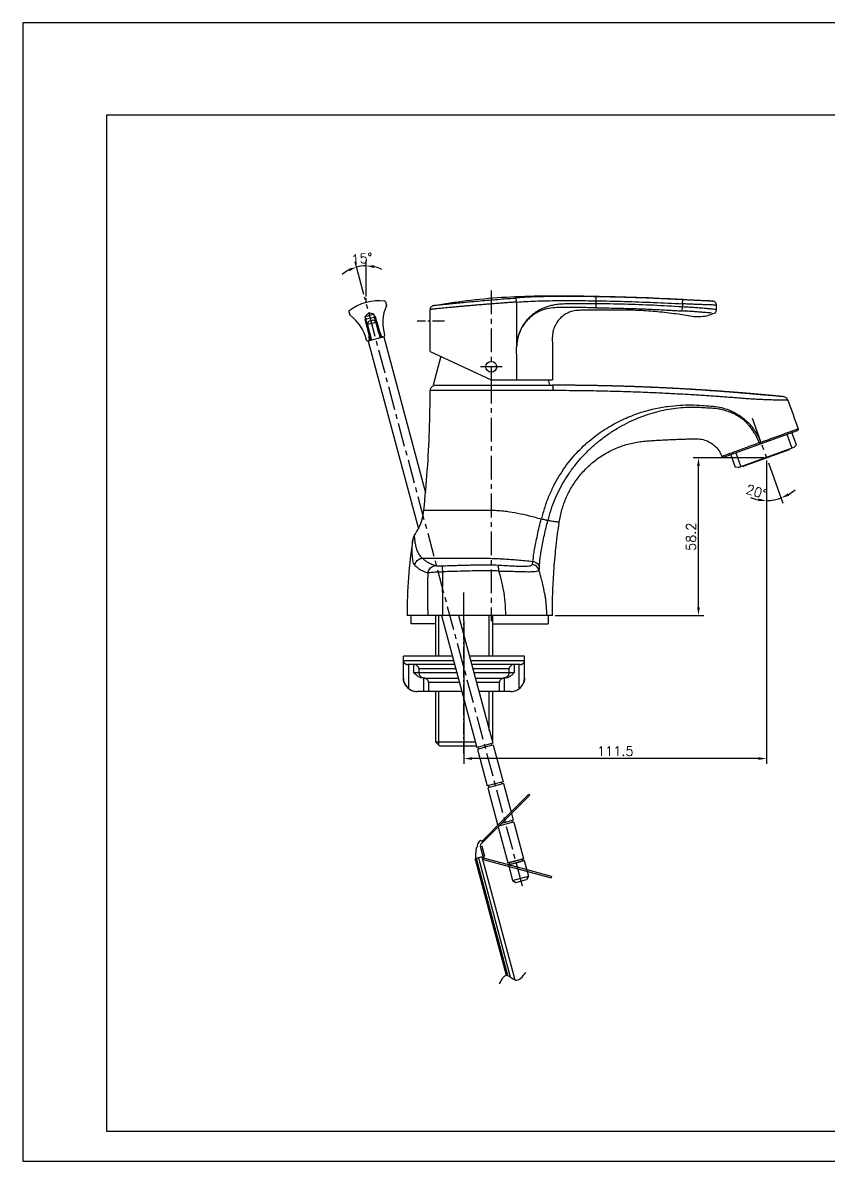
# Model space of a CAD drawing. Extents: x 4153 to 4747, y -405 to 15.
# Drawn here: x 4153 to 4450, y -405 to 15 of the extents above; entities that cross this region are included whole.
import ezdxf

# ---------------------------------------------------------------- set-up
doc = ezdxf.new("R2010")
doc.units = 0
doc.header["$LTSCALE"] = 7
doc.header["$MEASUREMENT"] = 0
doc.linetypes.add('CENTER', pattern=[2, 1.25, -0.25, 0.25, -0.25])
doc.layers.get('0').update_dxf_attribs({"color": 2, "linetype": 'CONTINUOUS'})
for name, color, linetype in [('CL', 1, 'CENTER'), ('D', 2, 'CONTINUOUS'), ('DIM', 2, 'CONTINUOUS'), ('DWG', 7, 'CONTINUOUS')]:
    doc.layers.add(name, color=color, linetype=linetype)
doc.styles.add('GHS', font='ROMANS', dxfattribs={"bigfont": 'GHS'})

# ---------------------------------------------------------------- blocks, each defined once
blk = doc.blocks.new('BORDER')
for p, q in [((1.00000000000004, 1.00000000000004), (0, 1.00000000000004)), ((0, 1.00000000000004), (0, 0)), ((0, 0), (1.00000000000004, 0))]:
    blk.add_line(p, q)
blk = doc.blocks.new('양식')
at = {"color": 4}
for p, q in [((1219.000000906221, 385.9999992715987), (1768.000000906221, 385.9999992715987)), ((1219.000000906221, 10.99999927159866), (1219.000000906221, 385.9999992715987)), ((1768.000000906221, 10.99999927159865), (1219.000000906221, 10.99999927159865))]:
    blk.add_line(p, q, dxfattribs=at)
at = {"xscale": 594, "yscale": 420, "zscale": 594}
blk.add_blockref('BORDER', (1188.000000906221, -7.28401346350438e-07), dxfattribs=at)
blk = doc.blocks.new('A$C59530DED')
at = {"color": 7, "linetype": 'Continuous'}
for p, q in [((36.71228589243492, 14.81557845488265), (36.71228589243492, 30.67016185608242)), ((65.90686785503476, 31.1499169794825), (65.90693114073383, 30.04993913828235)), ((97.85302800643422, 30.02686434318235), (97.85302861533364, 28.85849473108243)), ((97.77466081193506, 27.40562967908278), (97.8530264595347, 28.85849469698275)), ((36.68034629733393, 11.61492967018245), (36.67722891163521, 2.000001423382457))]:
    blk.add_line(p, q, dxfattribs=at)
for points in [[(36.71228589243492, 30.67016185608242), (35.04480447203332, 30.55332506388237), (33.32818699623476, 30.43042596988249), (31.57394128703436, 30.30181372908243), (29.79229083563496, 30.16801632688254), (27.99453376933434, 30.02973679048279), (26.19226902623359, 29.88783299138237), (24.39668068653464, 29.74326026198247), (22.61929619743478, 29.59708676618271), (20.87220728763441, 29.45044225618273), (19.16777683133569, 29.30452469098242), (17.51651199233402, 29.16050082138241), (15.92950286603536, 29.01946572918274), (14.41715642603322, 28.88288441388255), (12.98739442453461, 28.75149533548262), (11.65056369613467, 28.62682622718245), (10.41399593433471, 28.50987540808234), (9.285128208933202, 28.40177171778265), (8.272064351433983, 28.30367187798271), (7.381235913134333, 28.21654379478247), (6.618003269034489, 28.14127867138274), (5.987148403834908, 28.07862731808251), (5.492929917833862, 28.02926911008268), (5.138140450334504, 27.99367676568278), (4.924404943333684, 27.97219868298276), (4.853028006434215, 27.9650015474827)], [(6.100370534034482, 29.44356939258256), (6.348559578133973, 29.47024433258235), (7.082231467134079, 29.54888381338247), (8.281644909734496, 29.67630491718234), (9.922341536935164, 29.84801790678245), (11.96960846373349, 30.05793676708259), (14.39418571603437, 30.30021103348241), (17.1281058392351, 30.56537295718277), (20.09947788513546, 30.84386263368248), (23.24602686103481, 31.1278475775826), (26.49404900743411, 31.40940332358247), (29.74928295363407, 31.6797293700825), (32.94293227303478, 31.93297028348258), (36.01584156983427, 32.16601749898251)], [(65.85741246143425, 32.64875587248258), (57.85629757833431, 32.72978064138266), (50.20134075263468, 32.70169796918259), (42.92251683083396, 32.54821493278274), (36.01584171563536, 32.16601761578255)], [(36.71226408863458, 30.67034227608252), (36.65530536813549, 31.12240752158237), (36.54941826573395, 31.52074109958272), (36.3993221284336, 31.85057435438245), (36.21569886903399, 32.07613381068273), (36.01584828523391, 32.16600019368258)], [(36.71228589243492, 30.67016185608242), (40.1235100596341, 30.8960561755826), (43.56856997903469, 31.05450010258261), (47.13062006483324, 31.15002465628237), (50.80595218993494, 31.20536545628244), (54.53311769763332, 31.23183058588262), (58.29805749723437, 31.22988351358259), (62.09319580933425, 31.20195726228263), (65.90686785503476, 31.1499169794825)], [(65.90693114073383, 30.04993913828235), (62.64181192063461, 30.06483544628242), (59.75310800473471, 30.05181304118247), (57.1953513648341, 30.0218883842827), (54.91811579683508, 29.97998812578277), (52.88501094253388, 29.87830043468244), (51.07742824743491, 29.68235633848241), (49.45500924133466, 29.37341942768268), (47.96220931883454, 28.95178339398268), (46.55935780283562, 28.42829232728269), (45.23400003213555, 27.80869099618263), (43.9871289050343, 27.09232901518277), (42.83469425623571, 26.28824080318242), (41.78285650773341, 25.41021147768248), (40.82201432973397, 24.46027459408248), (39.94853786283511, 23.43781893638248), (39.17331613903389, 22.35568217008273), (38.5054210182343, 21.23099040558242), (37.94637813693498, 20.07928121818264), (37.49267183073334, 18.91523589258264), (37.14137410313469, 17.74888934438246), (36.89590400523321, 16.58715530888236), (36.75242655573402, 15.43903491698262)], [(65.9069282596347, 30.04993916468271), (65.90037560773362, 29.64270938268243), (65.88888599993425, 29.27502729908252), (65.8728629430343, 28.9575915580827), (65.85323642083404, 28.71708195478237), (65.83144805293432, 28.57796020648271)], [(65.85740967063339, 32.64876021998276), (65.87893424523372, 32.56293052018242), (65.89549577933485, 32.35420943468267), (65.90652681193478, 32.03213628158261), (65.91059706113538, 31.61816020848261), (65.90679420943434, 31.15011999748236)], [(97.93382489683518, 31.5238932764824), (87.24572466433438, 32.03366759788247), (76.55197814023359, 32.40835634678257), (65.85741246143425, 32.64875587248258)], [(65.90686785503476, 31.1499169794825), (76.48045254443514, 30.91221012038255), (87.13080476833511, 30.53877866658246), (97.85302800643422, 30.02686434318235)], [(97.85302861533364, 28.85849473108243), (87.09441393513498, 29.47187047878248), (76.43963157423514, 29.86195946898266), (65.90686785503476, 30.04993899078278)], [(97.8530279456345, 30.02686434608273), (97.8774368595341, 30.47911974058258), (97.89894050663406, 30.87754561838261), (97.91675276683327, 31.20757651688251), (97.92894557523414, 31.43348867838273), (97.9338248366339, 31.52389339398275)], [(110.3530280064342, 29.54424725428277), (110.1713283698346, 29.54965064698268), (109.6270382997345, 29.56620052188242), (108.7346511218357, 29.59425328808271), (107.480404109735, 29.6355187908826), (105.9304491626344, 29.68970673788277), (104.1658907811334, 29.75584759078271), (102.1518123709347, 29.83654988488257), (100.0136704249353, 29.92794039218239), (97.85302800643422, 30.02686434318235)], [(108.9523583918353, 31.04095479908261), (108.773719814134, 31.04694610958273), (108.260988717534, 31.06460366438256), (107.4482482527355, 31.09367158708261), (106.331861953734, 31.13557139818255), (104.9684634375344, 31.18978414598274), (103.3967567883346, 31.2564737348826), (101.700320263034, 31.3335790574825), (99.8691268717348, 31.42283305648249), (97.93382489683518, 31.5238932764824)], [(57.04152860233535, 28.64584045088264), (53.91463402203317, 28.66584651948239), (50.75320421703418, 28.60292102908267), (47.8440417259344, 28.19428798708265), (45.23202763063546, 27.31809450928273), (43.0110417469341, 26.08146316838253), (41.13380835803491, 24.54998644968242), (39.53653669933465, 22.72665295078247), (38.22169124103402, 20.57620237108273), (37.26226399303505, 18.14386272808275), (36.75497431993517, 15.43879235978244)], [(65.83144805293432, 28.57796020648271), (62.9298810667342, 28.60654461398241), (60.00190038133496, 28.62877238888274), (57.04152860233535, 28.64584045088264)], [(65.83145428543412, 28.57796204388256), (70.69099542213462, 28.50449027158271), (75.09786393683407, 28.41188827738239), (79.0549795915349, 28.30365055798262), (82.58771112073464, 28.18084134338238), (85.7637591812354, 28.04971160658266), (88.64516765873395, 27.91485321208262), (91.2633200965347, 27.77989792138266), (93.64828014893374, 27.64839730218279), (95.81300478553476, 27.51844543898238), (97.77466106763404, 27.40563000428261)], [(108.5278175524336, 26.61265936688238), (107.6957878713338, 26.68463749158269), (106.4824577424342, 26.7861583532827), (104.9878823626341, 26.90657286648235), (103.2832187154354, 27.04314888748246), (101.5302740477355, 27.17002512068262), (99.64561249293456, 27.29384520618265), (97.77466081193506, 27.40562967908278)], [(110.3530280020341, 27.85969764918269), (110.1785561825354, 27.90805939598255), (109.6349939284346, 27.98428853438242), (108.7153798904337, 28.07921050198235), (107.4447724316351, 28.19324664238235), (105.8621225128345, 28.32627239688242), (104.0287733010346, 28.47535831048259), (102.0322250385334, 28.61698131938243), (99.95225835863403, 28.74350127428266), (97.85302766413497, 28.85849466328278)], [(36.68034629733393, 11.61492967018245), (36.67580804823319, 12.42763406318278), (36.67580804823319, 13.22855388188242), (36.67580804823319, 14.01854611288269)], [(36.71228589243492, 14.81557841978253), (36.69799124033398, 14.54677257948248), (36.68529502673391, 14.28126982128248), (36.67580804823319, 14.01854611288269)], [(36.75456856043547, 15.43885533998269), (36.7310477074343, 15.12764674378246), (36.71261016543485, 14.81556197038259)]]:
    blk.add_spline(points, degree=3, dxfattribs=at)
at = {"layer": 'CL'}
blk.add_line((27.35302657673401, 34.94980421555016), (27.35302657673401, 2.090062650950131e-06), dxfattribs=at)
at = {"layer": 'CL', "ltscale": 0.5}
blk.add_line((10.03320258294571, 23.59783904695911), (1.282754055864643e-06, 23.59783904695911), dxfattribs=at)
at = {"layer": 'CL', "color": 3}
blk.add_line((31.36601850111674, 6.800002087337873), (23.3660185019171, 6.800002087336964), dxfattribs=at)
at = {"layer": 'D', "color": 3}
blk.add_circle((27.35302657672855, 6.800002087338328), 2, dxfattribs=at)
at = {"layer": 'DWG'}
for p, q in [((110.353026576734, 27.85969833486212), (110.353026576734, 29.54424792096239)), ((4.85302657673401, 12.4919237318623), (4.85302657673401, 27.96500221416233)), ((4.85302657673401, 12.4919237318623), (27.3530251470338, 2.000002090062651)), ((27.35302514703562, 2.000002090062651), (49.85286778143472, 2.000002090062537))]:
    blk.add_line(p, q, dxfattribs=at)
for points in [[(4.85303661733542, 27.96500221416233), (4.911050661935406, 28.37813364966229), (5.075354493234954, 28.75083328156239), (5.340064384535253, 29.07129791826225), (5.690434498234936, 29.31072207746234), (6.100369104334277, 29.44357005926219)], [(6.100369223434427, 29.44356936236233), (18.19200793053551, 31.20502707856218), (31.16173108433486, 32.42689266826216), (44.85860557943397, 32.97230712886227), (59.40110938673479, 32.95044858116222), (74.93233188743488, 32.64694611656211), (91.4676250360344, 32.02922116106225), (97.94393662213497, 31.70306466166227)], [(97.94393662213497, 31.70306466166227), (108.9523569567345, 31.04095538476219)], [(110.353010109834, 29.54424792096239), (110.2860580853348, 29.98738879696208), (110.0985535840346, 30.38008417266207), (109.7986828094354, 30.70859508706241), (109.405304422834, 30.93887054436215), (108.952356908535, 31.04095465956203)], [(109.4843089327342, 26.49900627836183), (107.3029190901352, 25.69413272676235), (104.7620960347349, 25.2264269672624), (102.0727424776351, 25.23188179516234), (99.24559865323408, 25.68405469686155), (96.24425618553414, 26.16186728066219), (92.9752233082354, 26.6098930353624), (89.52725394263598, 26.99766600586241), (86.10847099443436, 27.29845082286198), (82.82381266153516, 27.50915423466228), (79.71745769413519, 27.63786603096156), (76.79976301093393, 27.69710041206241), (74.02423316943441, 27.72038205566201), (71.39924079873435, 27.72843139936236), (68.8891583085342, 27.72353676626204), (66.49449863753489, 27.70743943386202), (64.19015172163472, 27.68195934026159), (61.98095919153548, 27.65497435166213), (59.87131403583317, 27.62324611966193), (57.88508469283533, 27.43450734166169), (56.08491447563483, 26.88997815146155), (54.4609883982348, 26.0475184005623), (53.01775817373436, 24.92735587106205), (51.7636832532362, 23.5040728580621), (50.7439074748354, 21.75576818346241), (50.07951719393441, 19.72915882166222), (49.84187526933511, 17.50594842466222), (49.85722109683502, 15.17978558146211), (49.85195348513389, 12.75909867746174), (49.85347728783472, 10.23644737126239), (49.8530688015353, 7.584156876762393), (49.85315558083403, 4.783319599262597), (49.85314840003502, 2.000002089962038)], [(109.4843292567339, 26.49901579896238), (109.837742703935, 26.7281798060622), (110.1125780245338, 27.04512471176218), (110.2910496974355, 27.43297881486211), (110.353026591235, 27.85969836216196)]]:
    blk.add_spline(points, degree=3, dxfattribs=at)

msp = doc.modelspace()

# ---------------------------------------------------------------- linework, layer by layer
at = {"color": 7, "linetype": 'Continuous'}
for p, q in [((4305.270008161579, -118.7134672076224), (4348.274342506878, -118.7134672076224)), ((4411.439313383278, -145.3093573050226), (4438.671765530078, -135.397555317523)), ((4348.274380789479, -203.712843283123), (4294.690002214778, -203.712727873123)), ((4305.21251162442, -206.712784111907), (4296.190008311183, -206.712784111907)), ((4326.16751162442, -206.7127956706079), (4346.774380789479, -206.7128400525141))]:
    msp.add_line(p, q, dxfattribs=at)
for p, q in [((4427.236040325683, -146.5201211252001), (4427.236040325683, -258.4464801708518)), ((4315.690000279639, -205.6106987362583), (4315.690000279639, -258.4464801708518)), ((4424.236040325683, -256.4464801708518), (4318.690000279639, -256.4464801708518))]:
    msp.add_line(p, q)
at = {"color": 0}
msp.add_line((4333.630618129861, -301.4369328166947), (4339.426173087595, -299.8840185460801), dxfattribs=at)
at = {"color": 7, "linetype": 'Continuous'}
for centre, radius, start, end in [((4858.907666100178, 24.43803728837725), 449.1001726204, 199.3368598316885, 200.7604306887773), ((4482.029023286578, -203.7150514146222), 187.3390210801, 171.3640871665862, 179.9995151965891)]:
    msp.add_arc(centre, radius, start, end, dxfattribs=at)
for points in [[(4300.902760616878, -164.7968407435226), (4302.173517825979, -150.1307830832227), (4302.963116743978, -135.4241408269224), (4303.270028147878, -120.7045254422226)], [(4326.822652662178, -120.7051987106222), (4322.664674093278, -120.704531790723), (4318.716073977578, -120.7045273642223), (4315.041306540079, -120.7045220479229), (4311.698974588779, -120.7045246974228), (4308.787911963079, -120.7045265279228), (4306.420638450179, -120.7045260040229), (4304.682263435378, -120.7045252083224), (4303.625435346778, -120.7045251567222), (4303.270028147778, -120.7045254420225)], [(4303.270036080578, -120.7045846374228), (4303.370396839779, -120.0878100351226), (4303.655382691879, -119.533228840223), (4304.096914845879, -119.0936395068227), (4304.652763045578, -118.8110971547228), (4305.270008161579, -118.7134629391228)], [(4348.508329723279, -120.7061325828224), (4346.030973473078, -120.7091485476228), (4343.554655457178, -120.7113719944225), (4341.231799086178, -120.7120256778223), (4338.909964767178, -120.714864872223), (4336.741339279579, -120.711805674923), (4334.573782952079, -120.7127195520222), (4332.560862185079, -120.7117101572228), (4330.548875528679, -120.7085898717221), (4328.740085318778, -120.7085328207229), (4326.822652662178, -120.7051987106222)], [(4418.222515719479, -121.6270034922225), (4417.603913238879, -121.5756296716224), (4415.629759645279, -121.4150645507223), (4413.464343683178, -121.2442902750224), (4411.091967243779, -121.0636261579227), (4408.499222179478, -120.8738971596229), (4405.667143179378, -120.6758438092227), (4402.570980689178, -120.4702695247222), (4399.183358152579, -120.2584200105227), (4395.472663641179, -120.042023029823), (4391.402533359978, -119.823456334623), (4386.930999497078, -119.6059569769229), (4382.009058519478, -119.3938941002223), (4376.580032474579, -119.1931939906224), (4370.577484429878, -119.0118597607222), (4363.923875085979, -118.8607404977226), (4356.526029326978, -118.7545483467227), (4348.274342903778, -118.7134671949223)], [(4348.274342903778, -118.7134671949223), (4348.346259835478, -118.8102747324226), (4348.409322269378, -119.0797835135224), (4348.461134028378, -119.5089250753224), (4348.495836072879, -120.0686522785224), (4348.508328452678, -120.7063972748226)], [(4418.726056404179, -121.6029087167224), (4417.432219341778, -121.4975847194225), (4416.150750135878, -121.3952041814225), (4414.881266246878, -121.2956808904225), (4413.623384749679, -121.1989314560221), (4412.376722350578, -121.1048752574222), (4411.140895402778, -121.0134343909228), (4409.915519921378, -120.9245336203228), (4408.700211598779, -120.838100328823), (4407.494585817879, -120.754064472623), (4406.298257666279, -120.6723585361221), (4405.110841948978, -120.5929174889222), (4403.931953200778, -120.5156787447229), (4402.761205698678, -120.4405821219223), (4401.598213472878, -120.3675698058221), (4400.442590318578, -120.2965863125225), (4399.293949806379, -120.2275784553228), (4398.151905292479, -120.1604953113226), (4397.016069960879, -120.0952881934224), (4395.887247756878, -120.0319766295222), (4394.770586190579, -119.9708111664229), (4393.672223979279, -119.9120683096223), (4392.598301304579, -119.855994141423), (4391.554959640778, -119.8028058467223), (4390.548266550979, -119.7526899855227), (4389.580167424178, -119.7056107135229), (4388.646425079878, -119.6612380014228), (4387.742292903278, -119.619241422223), (4386.863514228879, -119.5793360274226), (4386.007451676578, -119.5413279525226), (4385.171800776779, -119.5050501308222), (4384.354256477379, -119.4703460447224), (4383.552513194279, -119.4370692086229), (4382.764264856779, -119.4050827129229), (4381.987204947579, -119.3742588309221), (4381.219083681978, -119.3444808769225), (4380.458720398478, -119.3156805787228), (4379.705883176279, -119.2878287706224), (4378.960372945178, -119.2608984807227), (4378.221990568879, -119.2348636237227), (4377.490536847879, -119.2096989829222), (4376.765812522679, -119.1853801949226), (4376.047618275978, -119.1618837331223), (4375.335754735678, -119.1391868924227), (4374.630022477379, -119.1172677742222), (4373.930222026279, -119.0961052718228), (4373.236153860278, -119.0756790568228), (4372.547618411779, -119.0559695648224), (4371.864416069679, -119.0369579828227), (4371.186347182079, -119.018626236623), (4370.513212057878, -119.0009569782221), (4369.844811003479, -118.9839335753229), (4369.180999597578, -118.9675414431229), (4368.521800925178, -118.9517704641228), (4367.867269654478, -118.9366112455225), (4367.217460437479, -118.9220543055224), (4366.572427909578, -118.9080900762226), (4365.932226690178, -118.8947089064229), (4365.296911381579, -118.8819010647228), (4364.666536569978, -118.8696567428221), (4364.041156824279, -118.8579660584226), (4363.420826696779, -118.8468190582223), (4362.805600722779, -118.8362057213224), (4362.195533421378, -118.8261159625224), (4361.590679295779, -118.8165396351221), (4360.991092834878, -118.8074665346228), (4360.396828516178, -118.7988864019223), (4359.807940809378, -118.7907889268224), (4359.224484182979, -118.7831637510224), (4358.646513114679, -118.7760004722229), (4358.074081885778, -118.7692886445227), (4357.507217008779, -118.7630174871226), (4356.945895885378, -118.7571757626226), (4356.390091259578, -118.7517523573222), (4355.839775553579, -118.7467363322228), (4355.294920855578, -118.7421169223223), (4354.755498816578, -118.7378835354227), (4354.221480495478, -118.7340257498224), (4353.692836270078, -118.7305333146221), (4353.169536098479, -118.7273961504222), (4352.651550846878, -118.7246043566226), (4352.138856505979, -118.722148224623), (4351.630707352879, -118.7200153852225), (4351.128894241378, -118.7182037262226), (4350.640344651879, -118.7167211877229), (4350.171879499779, -118.7155601925231), (4349.728875971979, -118.7146970045221), (4349.314573306679, -118.7140961982229), (4348.940934185878, -118.7137254921224), (4348.650216563778, -118.7135493257226), (4348.479169554278, -118.7134915888225), (4348.388942426079, -118.7134748367223), (4348.335899039179, -118.7134694066224), (4348.301107704679, -118.7134676220228), (4348.276335097378, -118.7134672098225)], [(4434.585199989278, -124.2655196532221), (4434.438734750279, -124.2647333280227), (4433.902035558179, -124.2599682555226), (4433.210924532278, -124.2500335091224), (4432.380068448779, -124.2350850386226), (4431.405483544379, -124.2157461471222), (4430.312350355878, -124.1877147003222), (4429.081518013379, -124.1551733173226), (4427.754039337178, -124.1071078318225), (4426.296668772178, -124.0563211611222), (4424.771864310678, -123.9847919602223), (4423.112842234179, -123.9047050228226), (4421.425363467679, -123.803350111323), (4419.559538218278, -123.677566643423), (4417.781898324079, -123.5399196491223), (4415.831140837478, -123.3803772598228), (4413.860898571978, -123.229360029123), (4411.732055309479, -123.0640877056228), (4409.604144340578, -122.9124977260224), (4407.282092534679, -122.7466339751224), (4404.959236142178, -122.5901484599224), (4402.426141691978, -122.4290537933227), (4399.893580242178, -122.2687595554223), (4397.125703697879, -122.1145463198225), (4394.358896470579, -121.9549458155223), (4391.338653213079, -121.8058523413226), (4388.319244189978, -121.6548516966229), (4385.024308436178, -121.5095885969229), (4381.729868275279, -121.3743677740229), (4378.129331109079, -121.2363217684222), (4374.529252475779, -121.1214671547229), (4370.584999633378, -121.0015002102225), (4366.641896918779, -120.9108452392227), (4362.318384715179, -120.8224720459227), (4357.997031696878, -120.763262350323), (4353.250976843678, -120.7203662058225), (4348.508329723279, -120.7061325828224)], [(4418.814930545578, -121.6766299381222), (4418.222515719479, -121.6270034922225)], [(4433.453015668078, -122.9404552946223), (4432.428505690478, -122.8391392437222), (4430.990048418878, -122.6989764126226), (4429.567759057079, -122.5627873759229), (4428.161259974879, -122.4304543805226), (4426.770172960179, -122.3018631253224), (4425.394119256578, -122.1769026914224), (4424.032719544379, -122.0554654699224), (4422.685593981579, -121.9374470961227), (4421.352362226778, -121.8227463842229), (4420.032643460278, -121.711265263523), (4418.726056404179, -121.6029087167224)], [(4433.453036079479, -122.9402463966223), (4433.384159478678, -122.9346616703231), (4433.175493115378, -122.9167198522225), (4432.828170530878, -122.8868648420228), (4432.344138850179, -122.8452889039224), (4431.724331536178, -122.7919079293222), (4430.962389945278, -122.726072645223), (4430.056277444579, -122.6475425680226), (4429.032947081379, -122.5586330243229), (4427.923012140279, -122.4620487689224), (4426.722156426378, -122.3574852013223), (4425.419710588579, -122.2441169794226), (4424.022797216278, -122.1227546589223), (4422.546853025879, -121.9950740522224), (4421.004453398278, -121.8625574789228), (4419.386570379578, -121.7248420414223), (4418.814930545578, -121.6766299381222)], [(4348.862965318179, -155.5799547144222), (4352.971130937279, -148.8896256513224), (4357.834212983678, -143.0520435858223), (4363.273559572878, -138.1355146069225), (4369.000594332178, -134.1786144480227), (4374.776741419579, -131.1370279235223), (4380.403392692278, -128.9303424053221), (4385.745833605079, -127.4401423807228), (4390.728848260878, -126.5312903262227), (4395.325197382878, -126.0807744511228), (4399.527226298378, -125.9864036560227), (4403.347593231779, -126.144380263823), (4406.818409893379, -126.4034836950229), (4409.966784701579, -126.8353629340224), (4412.740987019779, -127.6105157105228), (4415.181484365879, -128.6482568824229), (4417.219408994379, -129.8744433207228)], [(4434.938921095379, -123.8509552680223), (4434.879260566879, -123.7630758289222), (4434.488717350378, -123.3560950919225), (4434.001875015979, -123.0750399299229), (4433.453032746378, -122.9402461333227)], [(4434.827582204279, -124.2672212342229), (4434.585199989278, -124.2655196532221)], [(4435.142403329779, -124.2684561758222), (4435.062407760878, -124.268994050123), (4434.827582204279, -124.2672212342229)], [(4434.983421023378, -123.9237748680223), (4434.938921095379, -123.8509552680223)], [(4435.075086042979, -124.1008165287228), (4434.983421023378, -123.9237748680223)], [(4435.142879193879, -124.2692048877223), (4435.075086042979, -124.1008165287228)], [(4346.649472061778, -168.6943483111224), (4347.823004750178, -164.6554541992225), (4349.196988154578, -160.9218370472224), (4350.803923912778, -157.4215701177225), (4352.655722104379, -154.0601420016226), (4354.761128966178, -150.7866634328227), (4357.123530196778, -147.6479363714222), (4359.680584672778, -144.7053821972229), (4362.478645626078, -141.9217835739225), (4365.534144960078, -139.2762617581227), (4368.818049840978, -136.8217840149225), (4372.245052075578, -134.6142118652231), (4375.739624768979, -132.6921912411224), (4379.211018805078, -131.0833871264228), (4382.584236661778, -129.7727355359227), (4385.912196900878, -128.7306936792227), (4389.349657307179, -127.8920438993225), (4392.950076895178, -127.2687801976224), (4396.536311206379, -126.9105544284228), (4399.802350957879, -126.7973123277222), (4402.686515296979, -126.8486157136228), (4405.235446626979, -127.0014486418229), (4407.506653772079, -127.1447827910222), (4409.539909632978, -127.3744122013229), (4411.349547126879, -127.7522910397226), (4412.922661262978, -128.2450896958223), (4414.274617885379, -128.7880505790224), (4415.426671570079, -129.3234209104228), (4416.404894840079, -129.8721257567229), (4417.298076939778, -130.4387214968226), (4418.180735036778, -131.0276557586228), (4419.046680902778, -131.7308275213225), (4419.879680031178, -132.5992924435229), (4420.753402851878, -133.5846503362225), (4421.677729031679, -134.7062957216228)], [(4419.867470579478, -131.9411855073229), (4418.964320409878, -131.1706547135225), (4418.060809244179, -130.4930544533224), (4417.219409252179, -129.8744425549228)], [(4425.171275274079, -139.7449069744223), (4424.051531061278, -137.2400330683229), (4422.734181677679, -135.1129375227226), (4421.301316757478, -133.376015333323), (4419.867470579478, -131.9411855073229)], [(4350.821780934179, -169.2855222964224), (4351.234763296178, -166.9471336363229), (4351.808965497878, -164.6244867382227), (4352.534802909278, -162.3619102789223), (4353.417781418679, -160.1417437075222), (4353.538765940879, -159.8685420248228), (4354.448430635778, -157.9907326369228), (4355.620005128679, -155.9206715367225), (4356.931471756178, -153.9325220266226), (4358.379831164879, -152.0325619814228), (4359.948338699079, -150.2423269626222), (4361.640569583478, -148.557470734823), (4363.440332965679, -146.9946329143229), (4365.339520696679, -145.5598462715222), (4367.346608766478, -144.2485124113225), (4369.420191192879, -143.0872535236228), (4371.572050498979, -142.0675623579225), (4373.787739312978, -141.196737389623), (4376.061669383179, -140.4773842540224), (4378.389925019079, -139.9123654912225), (4380.729499403278, -139.5109381850223), (4383.102715008178, -139.2678746036224), (4385.485363382479, -139.1051806899229), (4387.864018967479, -138.9608689975228), (4390.245490760479, -138.8344879175227), (4392.623085450078, -138.7263587194227), (4395.018556843878, -138.6356329160224), (4397.392800988178, -138.563737841723), (4399.333288861579, -138.5214565607228)], [(4399.333288861579, -138.5214565607228), (4399.777871302878, -138.5095719783228), (4402.165404519578, -138.5109941492226), (4404.491030064079, -138.9647644583226), (4406.655635451579, -139.9597233132224), (4408.519057677078, -141.4340117149229), (4409.990317331379, -143.3199979281223), (4410.802569240578, -145.0221505205225)], [(4424.556535136779, -139.9682744480222), (4423.719815881079, -138.0157013970227), (4422.752891952478, -136.2575561128222), (4421.677729712578, -134.7062952492222)], [(4425.171388234879, -139.7452192178223), (4426.155875943979, -139.3884286054224), (4427.724758386578, -138.8208316294229), (4429.254401978378, -138.2673522364228), (4430.733202352078, -137.7321229147226), (4432.138815425578, -137.2234665616222), (4433.456757255479, -136.7466582609229), (4434.667129790579, -136.3088073884226), (4435.754663759679, -135.9152588398226), (4436.701195132178, -135.5724330440223), (4436.893342291079, -135.502796220823)], [(4436.893342291079, -135.502796220823), (4437.500484793379, -135.282705055323), (4438.135184809278, -135.0525491832229), (4438.143683374578, -135.0494656061226)], [(4438.143683374578, -135.0494656061226), (4438.596207990378, -134.8853775749228), (4438.663694176478, -134.8609578789226)], [(4438.663694176478, -134.8609578789226), (4438.876596866678, -134.7837111372226), (4438.967587861978, -134.7504247089225)], [(4438.671503314278, -135.3976506821225), (4438.865753130978, -135.2810304815227), (4438.986115206279, -135.0877082593222), (4438.998892137679, -134.8634275408228), (4438.967883020679, -134.7503431088223)], [(4424.556535127678, -139.9682744438221), (4421.448630284579, -141.0978705455225), (4418.523008281479, -142.1672974087221), (4415.927765993679, -143.1213925503223), (4413.764928528679, -143.9205156546229), (4413.487472259279, -144.0233242725224)], [(4424.556590698478, -139.9684217212223), (4424.659745919878, -139.9305997117224), (4424.762965422879, -139.8930348349229), (4424.866283446078, -139.8556205241227)], [(4424.866283446078, -139.8556205241227), (4424.967761393878, -139.8179422217224), (4425.069893557078, -139.7809112093225), (4425.171275274079, -139.7449069744223)], [(4411.346046283478, -144.8191402045229), (4411.141080926479, -144.8956195908229), (4410.802569240578, -145.0221505205225)], [(4411.439313383278, -145.3093573050226), (4411.183013139778, -145.3427964557229), (4410.946785730379, -145.2365948955228), (4410.802569240578, -145.0221505205225)], [(4413.397835742078, -144.0565530862229), (4412.144175971978, -144.5220163687225), (4411.346046283478, -144.8191402045229)], [(4413.487472259279, -144.0233242725224), (4413.397835742078, -144.0565530862229)], [(4348.862966076578, -155.5799541752228), (4346.994789293179, -159.5468865320224), (4345.445977198478, -163.7228614858229), (4344.206410117078, -168.0630828150222)], [(4297.330489272678, -174.3035270715225), (4299.059230110579, -171.3529865609223), (4300.263475314478, -168.1437329245225), (4300.902760595678, -164.7968407639225)], [(4300.902760624678, -164.7968407440228), (4301.248346351878, -164.7968341069225), (4302.277880112379, -164.7968349179225), (4303.334087637879, -164.7968456072228)], [(4303.334087637879, -164.7968456072228), (4303.389555814379, -164.7968462292226)], [(4303.389555814379, -164.7968462292226), (4303.969001609878, -164.7968527569226), (4306.270517446778, -164.7968677111228), (4309.109613655079, -164.7968349877226), (4312.399441530579, -164.7967641408229), (4316.056250822979, -164.7968264393228), (4319.958862847478, -164.7971002671227), (4324.037925891778, -164.7959215166227)], [(4324.037925891778, -164.7959215166227), (4326.573681243878, -164.831050085523), (4329.030637802079, -164.9757035937225), (4331.450549179778, -165.2381977406228)], [(4331.450549179778, -165.2381977406228), (4335.479577526078, -165.8977051069221), (4339.734671476578, -166.8456993974221), (4344.206468498279, -168.0628829186223)], [(4341.108162519879, -183.7068940588222), (4341.246047480078, -182.8564388112225), (4341.383910355878, -181.3839809522221), (4341.699826731378, -179.3691287596228), (4342.181878642878, -176.896658030623), (4342.766327466678, -174.0434463135223), (4343.457866118179, -170.9828545520229), (4344.206400230879, -168.0631326136224)], [(4343.489959784379, -185.6563323857224), (4343.558951207078, -184.8387660364231), (4343.647037958878, -183.4951764889227), (4343.886288627178, -181.6742903174224), (4344.284404368578, -179.4034020170227), (4344.779129219379, -176.7494427111221), (4345.327070839378, -174.0157815380223), (4345.955824873378, -171.2954703483226), (4346.648860296278, -168.6942226985227)], [(4344.206410117078, -168.0630828150222), (4344.762758292579, -168.1404864850226), (4345.380002340778, -168.2457606971227), (4345.940474303078, -168.4092900842222), (4346.377400323879, -168.5720517535226), (4346.649472061778, -168.6943483111224)], [(4350.821382449079, -169.2883422845223), (4350.514832531078, -169.2433591827228), (4350.125732964679, -169.1848174236227), (4349.573160738079, -169.1041601629229), (4348.856628163879, -169.0040016891223), (4347.994303961278, -168.8845119869227), (4347.343421456479, -168.7929128870226), (4346.649017566178, -168.692408337123)], [(4348.274380930078, -203.7132597399229), (4348.275366473079, -203.1257898751226), (4348.323391099078, -198.9268178084228), (4348.447254105278, -194.6960899001231), (4348.647457215178, -190.4878487874228), (4348.919809230179, -186.2740013561222), (4349.275661173378, -182.0644369108229), (4349.699943847779, -177.8623897432224), (4350.208279276479, -173.6503536696225), (4350.795973266178, -169.4570609632226), (4350.821784869378, -169.2855228794222)], [(4297.611474789379, -185.1638995992223), (4297.293448825979, -184.6960183508224), (4297.006321396679, -183.9268756245226), (4296.787767353879, -182.8791269613228), (4296.656640356378, -181.6827120868227), (4296.601280423878, -180.4899273272229), (4296.597372569278, -179.3698448294224), (4296.624785451579, -178.3552817474226), (4296.668762101878, -177.470804659323), (4296.716934921378, -176.7440074188223), (4296.760008707679, -176.1949906411226), (4296.791237860279, -175.8334810215226), (4296.808643473379, -175.6418032882227), (4296.813966133978, -175.5851487621228)], [(4297.330498916678, -174.3035682356228), (4297.094833583178, -174.6977053628223), (4296.920157543778, -175.1292486583222), (4296.813966709678, -175.5851488496226)], [(4297.330524982878, -174.3034765978225), (4297.350648865078, -174.5826760737225), (4297.430260181778, -175.4244920055223), (4297.617117711178, -176.7361495425228), (4297.961388842778, -178.3336743147227), (4298.483526882978, -179.949809110223), (4299.240248516278, -181.4447395029226), (4300.291085902679, -182.4977063765225)], [(4297.611473795979, -185.163897672023), (4297.810306721079, -184.3775310496228), (4298.200315367579, -183.6872010881223), (4298.767830287979, -183.1123098093228), (4299.481553141179, -182.7015939079226), (4300.291092470178, -182.4977041934224)], [(4300.291085902679, -182.4977063765225), (4304.741660741179, -182.4973762957222), (4309.247128788378, -182.497512947223), (4313.603274761578, -182.4974251749225), (4317.669990320279, -182.496937517323), (4321.552770297879, -182.5058497089228), (4324.511758086978, -182.5392765712229)], [(4300.291085905578, -182.4977064069224), (4301.211518697279, -183.2612337588223), (4302.336865192979, -183.9946438539225), (4303.699286804878, -184.6758039962231), (4305.290736455679, -185.2593963481229)], [(4324.511758086978, -182.5392765712229), (4326.495416128379, -182.5992675432224), (4328.485849724879, -182.6787397683227), (4330.651718231378, -182.7965800358222), (4332.962545598978, -182.9569343066221), (4335.482580991378, -183.1634946836227), (4338.189104373379, -183.4132511198229), (4341.108162519879, -183.7068940588222)], [(4340.940915305579, -184.8418451047226), (4340.987734637479, -184.4967124640223), (4341.038594525879, -184.1186158370226), (4341.108157850578, -183.706924537423)], [(4341.108161829278, -183.7068983151228), (4341.884410799478, -183.9346793801221), (4342.565551121378, -184.3528365136224), (4343.113415783078, -184.9363606936229), (4343.489959784379, -185.6563323857224)], [(4297.611474789379, -185.1638995992223), (4298.907798781279, -186.2700013482224), (4300.532813127778, -187.229785698423), (4302.453749109479, -187.9946280797228)], [(4302.464568846579, -203.7135235788226), (4302.362817440779, -196.6583258607222), (4302.417032765478, -189.6960330125228), (4302.454046233578, -187.9946353667226)], [(4302.453753006978, -187.994629054723), (4302.657493094579, -187.157802186023), (4303.070096602179, -186.4298429230228), (4303.675236007479, -185.8338244724225), (4304.435801982078, -185.4271970750221), (4305.292367570379, -185.2593217418223)], [(4302.453783687479, -187.9946311069223), (4302.883762835379, -187.8541524271229), (4303.557658089779, -187.7325420620225), (4304.412117593978, -187.6409974995229), (4305.425107304479, -187.5757518772223), (4306.556703549879, -187.5415002577226), (4307.768407307679, -187.5408851139225)], [(4305.290736455679, -185.2593963481229), (4305.390003611578, -185.2818243957224), (4305.542604603678, -185.3012157473229), (4305.763850392578, -185.3180458254226)], [(4305.763850392578, -185.3180458254226), (4305.984655906778, -185.3282447061226), (4306.224009183578, -185.3353540565229), (4306.476164571579, -185.3391488937229), (4306.752741539179, -185.3397710285224), (4307.063627353478, -185.3367963868229), (4307.422170137778, -185.3287502615228)], [(4307.422170137778, -185.3287502615228), (4310.294915270379, -185.2451496766223), (4312.881446391279, -185.1712668711223), (4315.180074575279, -185.107615187623), (4317.201061277478, -185.0550930555225), (4319.029656573579, -185.0126684172226), (4320.714264127178, -184.9782784846227), (4322.213943862978, -184.9542433960221), (4323.519653723679, -184.9457417590227), (4324.689794775179, -184.9560308677226), (4325.785335739679, -184.9805528753229), (4326.908912034878, -185.0152838331221), (4328.080527431878, -185.0620163546225)], [(4307.422170136779, -185.3287502122228), (4307.522834714478, -185.5363559953228), (4307.619825275578, -186.0067461459228), (4307.704288569278, -186.6956850475224), (4307.768405841579, -187.5408891747227)], [(4307.768519715978, -187.5408913379222), (4307.746336147178, -188.8399914830222), (4307.829880825378, -203.1706097374224), (4307.844720636978, -203.713428531323)], [(4328.550809597278, -187.283529281023), (4325.336612602478, -187.1763359798231), (4322.121538446879, -187.1781796438224), (4318.663499877279, -187.2453521700224), (4315.190409544679, -187.3320141062229), (4311.485395142278, -187.4346592843228), (4307.768405841978, -187.5408891736222)], [(4328.080527431878, -185.0620163546225), (4331.209289108579, -185.2160199595226), (4333.801244651779, -185.355055787423), (4335.956676185478, -185.4544985552227), (4337.699179179978, -185.4910405552225), (4339.059737795778, -185.4516869721226), (4340.101071757079, -185.3291187590228), (4340.717230630878, -185.1228449906228), (4340.940915305579, -184.8418451047226)], [(4328.550809599478, -187.2835292785228), (4328.507506875579, -186.4518582669223), (4328.408072196378, -185.7674330977222), (4328.261499722378, -185.2897839474224), (4328.080527430879, -185.0620163695228)], [(4328.550804221779, -187.2835354509223), (4332.182246876979, -187.3339999495226), (4335.396122222978, -187.4189223971223), (4338.081517694079, -187.4855321489229), (4340.263072356079, -187.4864555531228), (4341.895261754878, -187.3801219254226), (4342.934933620579, -187.1569755895223), (4343.349632345979, -186.8228699635226)], [(4329.271461801379, -189.6224195768225), (4329.045544356579, -188.8174399471225), (4328.807457283979, -188.0373768995221), (4328.550809597278, -187.283529281023)], [(4343.349632345979, -186.8228699635226), (4342.979191825679, -186.0963929681227), (4342.425678216378, -185.4974289186227), (4341.729646047878, -185.0686918302224), (4340.940915260979, -184.8418454117225)], [(4345.366616029279, -195.3165001537225), (4345.155473403379, -194.1245326561227), (4344.893383215479, -192.815214766523), (4344.609346819278, -191.5242335223227), (4344.334526287978, -190.3559552958229), (4344.078063704778, -189.3258109743226), (4343.829757084379, -188.3971265643229), (4343.588922645178, -187.5654732166229), (4343.349646413079, -186.8228695226223)], [(4343.489966045378, -185.6563302383227), (4343.423056057479, -186.0361875855222), (4343.383232794778, -186.427146439423), (4343.352476868178, -186.8219115592226)], [(4331.095783812179, -203.713422417323), (4330.895132411279, -198.780503715823), (4330.286831994878, -194.1014758535227), (4329.271461801379, -189.6224195768225)], [(4345.366518058879, -195.3165173574223), (4345.595062531079, -196.829354051423), (4345.776501784479, -198.2838245099226), (4345.913525912179, -199.6304177529225), (4346.023728594178, -201.0212350471227), (4346.100050135578, -202.3854615582229), (4346.144809704879, -203.7134585609226)]]:
    msp.add_spline(points, degree=3, dxfattribs=at)
for points in [[(4318.690000279639, -255.9464801708518), (4318.690000279639, -256.9464801708518), (4315.690000279639, -256.4464801708518)], [(4424.236040325683, -255.9464801708518), (4424.236040325683, -256.9464801708518), (4427.236040325683, -256.4464801708518)]]:
    msp.add_solid(points)
at = {"layer": 'CL'}
for p, q in [((4337.298657558006, -303.5599131553479), (4279.064376702756, -86.22660130001236)), ((4325.774165069078, -116.7134672076234), (4325.774165069078, -205.7127948221776)), ((4421.900234681809, -130.860115604605), (4427.236040325683, -145.5201211251998)), ((4315.689997906053, -205.7127731029057), (4315.690020521479, -195.2122578687229))]:
    msp.add_line(p, q, dxfattribs=at)
at = {"layer": 'CL', "ltscale": 0.5}
msp.add_line((4315.690010055631, -254.5314905945913), (4315.690020521488, -195.2122578687229), dxfattribs=at)
at = {"layer": 'D'}
for p, q in [((4278.805557676499, -85.26067546867193), (4275.567726799904, -73.17692518785839)), ((4279.582014491426, -86.00941902640693), (4279.582014491426, -72.64843422707486)), ((4279.582014491426, -88.15845303338551), (4279.582014491426, -86.55647425357597)), ((4279.96275073192, -95.97634010523393), (4281.606632663139, -102.1099091463846)), ((4283.15028496291, -95.1221589180675), (4284.794145819144, -101.2556493253003)), ((4426.236032596112, -145.5201010580993), (4400.155156391384, -145.5201010580993)), ((4402.155156391384, -200.712843283123), (4402.155156391384, -148.5201010580993)), ((4427.235651936073, -147.6749022598194), (4427.235651936073, -163.2918736548033)), ((4427.920072882781, -147.3994862996813), (4433.314313850289, -162.2200415527011)), ((4349.274380789479, -203.712843283123), (4404.155156391384, -203.712843283123))]:
    msp.add_line(p, q, dxfattribs=at)
for centre, radius, start, end in [((4279.582014491426, -88.15845197801514), 13.51001775094026, 90, 104.9999988821286), ((4279.582014491426, -88.15845197801514), 13.51001775094026, 64.50151900557005, 77.25075950279883), ((4279.582014491426, -88.15845197801514), 13.51001775094026, 117.749239379318, 130.4984798765553), ((4427.235651936073, -145.5190552032388), 15.77281845156412, 300.9141871358798, 311.8283742713957), ((4427.235651936073, -145.5190552032388), 15.77281845156412, 248.1716257289964, 259.0858128644976), ((4427.235651936073, -145.5190552032388), 15.77281845156412, 270, 290.0000000003777)]:
    msp.add_arc(centre, radius, start, end, dxfattribs=at)
for points in [[(4273.109480624988, -75.73656110084698), (4273.473944934681, -76.6677784583751), (4276.085364852418, -75.10877685053651)], [(4282.507951724515, -75.47842899092916), (4282.618980446138, -74.4846117929626), (4279.582014491426, -74.64843422707486)], [(4401.655156391384, -148.5201010580993), (4402.655156391384, -148.5201010580993), (4402.155156391384, -145.5201010580993)], [(4435.553913366781, -159.5026048202305), (4435.12407829929, -158.5996973970939), (4432.630273563625, -160.3406563111337)], [(4424.296799010978, -160.5088388633264), (4424.20169869618, -161.5043065574907), (4427.235651936073, -161.2918736548033)], [(4401.655156391384, -200.712843283123), (4402.655156391384, -200.712843283123), (4402.155156391384, -203.712843283123)]]:
    msp.add_solid(points, dxfattribs=at)
at = {"layer": 'DIM'}
msp.add_spline([(4328.81179910102, -339.5844265410367), (4331.53808249137, -336.3946063665924), (4334.701535314265, -338.1551450699742), (4338.449599373765, -335.4159843573632)], degree=3, dxfattribs=at)
at = {"layer": 'DWG'}
for p, q in [((4286.78228206873, -87.98429432387434), (4287.092436629328, -89.14180690223361)), ((4273.259320500681, -91.60776095530923), (4273.569475061281, -92.7652735336676)), ((4279.270071313315, -93.36937569710858), (4280.617290671849, -92.02215633858918)), ((4282.45762654007, -92.51527284827057), (4280.617290671849, -92.02215633858918)), ((4281.134928762054, -93.95400799116919), (4279.203077109478, -94.47164608137405)), ((4279.270071313315, -93.36937569710858), (4280.863848926691, -92.94232427268958)), ((4281.133817394617, -100.3249707649354), (4279.270071313315, -93.36937569710858)), ((4281.647107339534, -95.88742476438506), (4279.715255686957, -96.40506285459355)), ((4282.45762654007, -92.51527284827057), (4280.863848926691, -92.94232427268958)), ((4281.134928762054, -93.95400799116919), (4283.066780414633, -93.43636990096252)), ((4281.647107339534, -95.88742476438506), (4283.578958992112, -95.36978667418202)), ((4284.321372621373, -99.47086791609831), (4282.45762654007, -92.51527284827057)), ((4280.64391944607, -100.8148687135288), (4281.133817394617, -100.3249707649354)), ((4280.64391944607, -100.8148687135288), (4280.880129879499, -100.7515763186473)), ((4284.990585664371, -99.65018301056693), (4284.321372621373, -99.47086791609831)), ((4284.990585664371, -99.65018301056693), (4284.743833189357, -99.716300136977)), ((4285.249404709474, -100.6161088368551), (4284.990585664371, -99.65018301056693)), ((4285.249404709474, -100.6161088368551), (4285.00269980257, -100.68221321743)), ((4285.249404709474, -100.6161088368551), (4285.861777145169, -100.9696622274485)), ((4280.302511561495, -102.4594161771145), (4298.866792064126, -171.7286090806489)), ((4280.902738491173, -101.780794539817), (4280.549185100579, -102.3931669755136)), ((4280.902738491173, -101.780794539817), (4280.64391944607, -100.8148687135288)), ((4280.902738491173, -101.780794539817), (4281.138996492698, -101.717489399103)), ((4286.097990037154, -100.9062164998065), (4301.495053848635, -158.3575237643797)), ((4307.138515493965, -108.0235223955514), (4304.274154558178, -118.7134629391228)), ((4346.738256173316, -116.7134629391223), (4347.274154558178, -118.7134629391228)), ((4434.764212908332, -136.8197881606655), (4436.611413090098, -141.8949289491763)), ((4438.246348278798, -140.6854578821765), (4436.596613518839, -136.152848881191)), ((4416.830883422697, -149.0944529664764), (4437.504121080237, -141.5700098126712)), ((4435.552185973797, -142.4932916453761), (4418.919626585997, -148.5470481823766)), ((4437.504121079897, -141.5700098130762), (4438.246348278798, -140.6854578821765)), ((4414.043990619969, -144.3613323209983), (4415.693725379998, -148.8939413221758)), ((4415.876391230493, -143.6943930415171), (4417.723591412398, -148.7695338302763)), ((4416.830883422697, -149.0944529664764), (4415.693725379998, -148.8939413221758)), ((4296.190008311183, -206.712784111907), (4296.190014772527, -203.7127311067659)), ((4305.212512049028, -203.7127505359083), (4305.212512049029, -218.7273925222732)), ((4307.438606426922, -203.7127553310585), (4320.478571565473, -252.3689831072713)), ((4313.650349069258, -203.7127687099058), (4326.274126631561, -250.8160692126119)), ((4326.167512049028, -203.7127956676002), (4326.167512049029, -218.7273925222732)), ((4346.774380789479, -203.712843283123), (4346.774380789479, -206.7128400525141)), ((4293.34001204903, -226.7273925222732), (4293.34001204903, -218.7273925222732)), ((4311.49387974933, -218.7273925222732), (4293.34001204903, -218.7273925222732)), ((4293.34001204903, -220.2273925222732), (4311.864561810059, -220.2273925222732)), ((4312.266564772512, -221.7273925222732), (4294.93182424083, -221.7273925222732)), ((4295.34001204903, -230.6519464960736), (4295.34001204903, -221.7273925222732)), ((4297.115836428029, -221.7273925222732), (4297.115836428029, -224.7273925222732)), ((4338.040012049029, -218.7273925222732), (4317.674297904396, -218.7273925222723)), ((4318.076300866848, -220.2273925222732), (4338.040012049029, -220.2273925222732)), ((4336.44824003893, -221.7273925222732), (4318.478303829303, -221.7273925222732)), ((4334.264187670029, -224.7273925222732), (4334.264187670029, -221.7273925222732)), ((4336.040012049029, -230.6519464775736), (4336.040012049029, -221.7273925222732)), ((4338.040012049029, -226.7273925222732), (4338.040012049029, -218.7273925222732)), ((4297.115836428029, -224.7273925222732), (4313.070570697418, -224.7273925222732)), ((4299.07101280913, -223.2273925222732), (4312.668567734965, -223.2273925222732)), ((4299.07101280913, -223.2273925222732), (4299.07101280913, -224.7273925222732)), ((4300.579938043129, -226.7273925222732), (4313.606574647355, -226.7273925222732)), ((4300.715032917129, -226.7273925222732), (4300.715032917129, -231.7273925222732)), ((4318.880306791757, -223.2273925222742), (4332.309011288829, -223.2273925222732)), ((4319.282309754211, -224.7273925222732), (4334.264187670029, -224.7273925222732)), ((4319.81831370415, -226.7273925222732), (4330.80032077853, -226.7273925222732)), ((4330.664991180829, -231.7273925222732), (4330.664991180829, -226.7273925222732)), ((4332.309011288829, -224.7273925222732), (4332.309011288829, -223.2273925222732)), ((4302.64728828903, -228.2273925222732), (4302.64728828903, -231.7273925222732)), ((4302.64728828903, -228.2273925222732), (4314.008577609808, -228.2273925222732)), ((4320.220316666605, -228.2273925222723), (4328.73273580903, -228.2273925222732)), ((4328.73273580903, -231.7273925222732), (4328.73273580903, -228.2273925222732)), ((4314.946584522198, -231.7273925222723), (4298.45567133053, -231.7273925222732)), ((4305.212512049029, -231.7273925222732), (4305.212512049029, -250.2273925222732)), ((4332.92435276743, -231.7273925222732), (4321.158323578998, -231.7273925222732)), ((4326.167512049029, -231.7273925222732), (4326.167512049029, -250.2273925222732)), ((4305.212512049029, -250.2273925222732), (4319.904621059118, -250.2273925222732)), ((4305.212512049029, -250.2273925222732), (4306.712512049029, -251.7273925222732)), ((4306.71275674933, -251.7273925222732), (4320.306624021572, -251.7273925222732)), ((4323.380388212248, -251.5914438829611), (4320.482610682782, -252.3679008293318)), ((4326.2781657417, -250.8149869364713), (4323.380388212217, -251.5914438828474)), ((4326.459339029221, -251.4911350266373), (4323.561561499715, -252.2675919730207)), ((4325.976376107626, -251.6205445177045), (4325.795202820104, -250.9443964275385)), ((4326.167512049029, -250.2273925222732), (4326.116360115931, -250.2273925222732)), ((4326.459339029221, -251.4911350266373), (4330.082804779306, -265.0140968308322)), ((4323.561561499613, -252.2675919726432), (4320.663783970223, -253.0440489196133)), ((4320.663783970223, -253.0440489196133), (4324.287249720406, -266.5670107237918)), ((4321.146746891799, -252.9146394284478), (4320.965573604375, -252.2384913382646)), ((4327.185027249758, -265.7905537768308), (4324.287249720406, -266.5670107237918)), ((4327.36620053741, -266.4667018675825), (4324.468423007928, -267.2431588139577)), ((4324.468423007928, -267.2431588139577), (4328.091888758013, -280.7661206181517)), ((4324.951385929522, -267.1137493228905), (4324.770212641982, -266.4376012326263)), ((4330.082804779306, -265.0140968308322), (4327.185027249858, -265.7905537771983)), ((4330.263978066829, -265.6902449209981), (4327.366200537508, -266.466701867949)), ((4329.781015145251, -265.8196544121636), (4329.599841857712, -265.1435063218985)), ((4330.263978066829, -265.6902449209981), (4333.071774280061, -276.1690857775782)), ((4339.603747353163, -269.6371135558245), (4330.622284377633, -278.6185753607485)), ((4330.771713586646, -279.1762529062914), (4339.957300720725, -269.9906669694217)), ((4339.603747353163, -269.6371135558245), (4339.957300720725, -269.9906669694217)), ((4333.221203489086, -276.7267633231693), (4333.887443817011, -279.2132067251757)), ((4321.994374769662, -287.9535905791934), (4330.771713586651, -279.1762529063151)), ((4330.622284377624, -278.6185753607122), (4322.253193877725, -286.9876647698654)), ((4328.614871671323, -280.6259878054204), (4328.091888758013, -280.7661206181517)), ((4328.581042792259, -280.6598166800775), (4328.574851679607, -280.6367111270863)), ((4331.17083957505, -280.6658117619334), (4328.590847956335, -281.3571182523599)), ((4328.730472001247, -281.217494225604), (4328.590847956277, -281.3571182523708)), ((4328.75602496713, -281.3128592172523), (4328.730472001289, -281.2174942256049)), ((4330.989666287553, -279.9896636717619), (4329.58079751442, -280.3671688233123)), ((4333.887443817011, -279.2132067251757), (4330.989666287653, -279.9896636721357)), ((4334.068617104453, -279.8893548154581), (4331.170839575032, -280.6658117618697)), ((4333.585654182957, -280.0187643065062), (4333.404480895434, -279.3426162163412)), ((4334.068617104453, -279.8893548154581), (4337.692082854635, -293.4123166196348)), ((4328.322223684212, -281.6257424894682), (4331.896527795719, -294.9652305124953)), ((4320.444589322668, -289.1052719068191), (4320.638509282369, -289.0533112237733)), ((4321.240486854596, -287.1518435788591), (4320.790447362885, -287.7945665817776)), ((4321.828929836625, -286.5634006734106), (4321.216557361016, -287.1757730692395)), ((4321.735555661615, -288.9195163886204), (4322.315111167446, -288.7642249993339)), ((4322.730792154329, -292.6337905132948), (4321.735555661615, -288.9195163886204)), ((4322.253193877725, -286.9876647698654), (4321.828929836625, -286.5634006734106)), ((4322.315111167446, -288.7642249993339), (4323.310347660257, -292.4784991239919)), ((4322.247829232734, -292.763200004362), (4320.315977546474, -293.2808379687074)), ((4331.891814571392, -336.4824611476913), (4320.315977546474, -293.2808379687074)), ((4321.011444153535, -293.0944883015943), (4332.7737394251, -336.99198331195)), ((4322.247829232734, -292.763200004362), (4334.380874750766, -338.0443541321836)), ((4322.730792154329, -292.6337905132948), (4323.310347660257, -292.4784991239919)), ((4323.30848933544, -293.8238602452518), (4335.577394909308, -297.1113044427627)), ((4335.42796570029, -296.5536268971916), (4323.437898889471, -293.3408973405883)), ((4337.692082854635, -293.4123166196348), (4334.794305325164, -294.1887735660082)), ((4334.794308006542, -294.1887726452503), (4337.692085485409, -293.412315509943)), ((4337.390293220564, -294.2178742008671), (4337.209119933041, -293.5417261107011)), ((4319.916137833277, -294.106838002285), (4331.250226605402, -336.4062441839822)), ((4334.794305325194, -294.188773566121), (4331.896527795719, -294.9652305124953)), ((4331.896530527674, -294.9652297805576), (4334.794308006542, -294.1887726452503)), ((4334.975478612704, -294.8649216563415), (4332.077701083257, -295.6413786027595)), ((4332.077703859246, -295.6413778589601), (4334.975481338113, -294.8649207236529)), ((4332.560664004754, -295.5119691117113), (4332.379490717313, -294.835821021429)), ((4337.873256142157, -294.0884647098017), (4334.97547861266, -294.8649216561796)), ((4334.975481338113, -294.8649207236529), (4337.873258816981, -294.0884635883456)), ((4347.975710037235, -299.9157857356593), (4335.427965700321, -296.5536268973099)), ((4335.577394909325, -297.1113044428255), (4347.846300483204, -300.3987486403219)), ((4337.873256142157, -294.0884647098017), (4338.77403085685, -297.4502025875406)), ((4333.630618129861, -301.4369328166947), (4334.855363001253, -302.1440395978814)), ((4339.426173087596, -299.8840185460801), (4338.719066306409, -301.1087634174717)), ((4347.975710037235, -299.9157857356593), (4347.846300483204, -300.3987486403219))]:
    msp.add_line(p, q, dxfattribs=at)
at = {"layer": 'DWG', "color": 2}
for p, q in [((4279.384250441048, -93.79549800297241), (4279.203077109478, -94.47164608137405)), ((4280.848043591302, -100.6107445682935), (4279.203077109478, -94.47164608137405)), ((4282.571805667802, -92.94139515413258), (4283.066780414633, -93.43636990096252)), ((4284.711746896458, -99.5754683878838), (4283.066780414633, -93.43636990096252)), ((4306.374512049029, -218.7273925222732), (4306.37451204903, -203.7273925665738)), ((4325.00551204903, -218.7273925222732), (4325.00551204903, -203.7273925665738)), ((4306.374512049029, -251.3893925222735), (4306.374512049029, -231.7273925222732)), ((4325.00551204903, -246.0824675939054), (4325.00551204903, -231.7273925222732))]:
    msp.add_line(p, q, dxfattribs=at)
at = {"layer": 'DWG', "linetype": 'Continuous'}
for p, q in [((4280.422302153302, -95.18028316245613), (4279.715255686957, -96.40506285459355)), ((4279.715255686957, -96.40506285459355), (4281.268455364278, -102.2005413303511)), ((4282.354128311882, -94.66254993664711), (4280.422302153302, -95.18028316245613)), ((4282.354128311882, -94.66254993664711), (4283.578908004019, -95.3695964029937)), ((4283.578908004019, -95.3695964029937), (4285.13210768144, -101.1650748787358)), ((4286.098020760682, -100.9062082658409), (4280.302511561526, -102.4594161772281))]:
    msp.add_line(p, q, dxfattribs=at)
at = {"layer": 'DWG', "color": 7}
for p, q in [((4337.209122572264, -293.5417250324942), (4337.390295903836, -294.2178731108968)), ((4332.077703859246, -295.6413778589601), (4333.630618129861, -301.4369328166947)), ((4332.379493440819, -294.8358202580064), (4332.560666772391, -295.5119683364089)), ((4337.873258816981, -294.0884635883456), (4339.426173087595, -299.8840185460801)), ((4334.855363001253, -302.1440395978814), (4338.719066306409, -301.1087634174717))]:
    msp.add_line(p, q, dxfattribs=at)
at = {"layer": 'DWG'}
for centre, radius, start, end in [((4284.003506511933, -104.6596858991732), 17.08333333335, 81.4714763670883, 128.5285236328989), ((4286.492504320907, -88.06194003764699), 0.3, 14.99999999999445, 81.47147763108507), ((4273.549098248634, -91.53011524201952), 0.3, 128.528522368877, 194.9999999999945), ((4301.438070961125, -95.68510906016013), 15.7, 156.1650382288783, 197.0271546178327), ((4286.802658881443, -89.21945261576434), 0.3, 336.165038186975, 14.99999999999445), ((4273.859252809169, -92.68762782013778), 0.3, 194.9999999999945, 233.8349618129061), ((4264.417442375507, -105.6047565929691), 15.7, 12.9728453821953, 53.83496177108653), ((4285.948180422119, -100.4288724489622), 0.5, 284.9999999999944, 17.02715462430513), ((4280.203962778577, -101.9680309276971), 0.5, 192.9728453756738, 284.9999999999944), ((4435.381175902197, -142.0234453349765), 0.5, 290.0000000007111, 343.1301023835964), ((4418.748616514297, -148.0772018720761), 0.5, 236.8698976464129, 290.0000000005996), ((4298.34001204903, -226.7273925222732), 5, 180, 270), ((4333.040012049029, -226.7273925222732), 5, 270, 0), ((4322.701481504704, -288.6606974065051), 2.1, 134.9999962660285, 190.7753655460044), ((4322.701481504704, -288.6606974065051), 1, 134.9999962660285, 194.9999962659782), ((4323.696717997517, -292.3749715311621), 1.5, 194.9999962659782, 254.9999962660168), ((4323.696717997517, -292.3749715311621), 1, 194.9999962659782, 254.9999962660168)]:
    msp.add_arc(centre, radius, start, end, dxfattribs=at)
for points in [[(4293.34001204903, -220.2273924183735), (4293.36576385843, -220.4916438602738), (4293.44683405603, -220.7592996311739), (4293.58559043783, -221.0171348473739), (4293.778530628129, -221.2503254693736), (4294.01789991133, -221.446454626074), (4294.29737901983, -221.5974869587742), (4294.611811120129, -221.6949363367737), (4294.932149641129, -221.7273925222732)], [(4299.07101280913, -223.2273925222732), (4298.990696891029, -222.9659343284736), (4298.85983640933, -222.6910718586739), (4298.679779523929, -222.4266197027735), (4298.46202953513, -222.1953852874738), (4298.21332152703, -222.0047117972742), (4297.92643235143, -221.8544471394732), (4297.614338841529, -221.7591381100735), (4297.299357420829, -221.7273925222732)], [(4334.08066667713, -221.7273925222732), (4333.764759175329, -221.7593251027736), (4333.451748865229, -221.8552097129739), (4333.16414608583, -222.0063582200735), (4332.91513947123, -222.1979733670739), (4332.698045411629, -222.4293648836735), (4332.51930373263, -222.6926192985736), (4332.389244189329, -222.9661493805731), (4332.309011288829, -223.2273925222732)], [(4336.44787445683, -221.7273925222732), (4336.76854005903, -221.6948697818741), (4337.084602326629, -221.5966583454735), (4337.364822110329, -221.4446388229742), (4337.60392339353, -221.2479038087738), (4337.79597142013, -221.0148464215733), (4337.93377718563, -220.7578816798739), (4338.014365310029, -220.4911081803737), (4338.040012049029, -220.2273924184735)], [(4295.34001204903, -230.6519464960736), (4294.872163016429, -230.239844493474), (4294.41899213103, -229.7340792114735), (4294.003891714629, -229.1259619658738), (4293.66057899923, -228.416118478274), (4293.426454128829, -227.6118368633731), (4293.34001204903, -226.7273925222732)], [(4300.579938043129, -226.7273925222732), (4300.04760252453, -226.6758740134735), (4299.47967756393, -226.5116352753737), (4298.89546706333, -226.2274074191735), (4298.31037895623, -225.8272511707735), (4297.720306607829, -225.3185078129734), (4297.115836428029, -224.7273925222732)], [(4299.07101280913, -224.7273925222732), (4299.137633886829, -225.2450308327741), (4299.33295697723, -225.7273928789734), (4299.643671066429, -226.1416064457742), (4300.048601415329, -226.4594435749739), (4300.52015261353, -226.6592442589742), (4300.68668622523, -226.6969546399739)], [(4300.68668622523, -226.6969546399739), (4301.02618919033, -226.7273925222732)], [(4300.929188245329, -226.7309276298736), (4300.82434580703, -226.7273925222732)], [(4301.13973849953, -226.7590685035736), (4300.929188245329, -226.7309276298736)], [(4302.64728828903, -228.2273925222732), (4302.55531781323, -227.9664179126737), (4302.412532482329, -227.6899052180731), (4302.22155335143, -227.4238262478736), (4301.99658053783, -227.193272565474), (4301.74257062913, -227.003168492274), (4301.452756935129, -226.853783026774), (4301.13973849953, -226.7590685035736)], [(4330.23927545253, -226.7592713441734), (4329.92529541933, -226.8545888019733), (4329.634753466829, -227.0048730848737), (4329.38044261653, -227.1959147939731), (4329.15606718343, -227.4266986178734), (4328.96650959103, -227.6915162474731), (4328.82462282843, -227.9666127060734), (4328.73273580903, -228.2273925222732)], [(4330.45049920173, -226.7309503836739), (4330.23927545253, -226.7592713441734)], [(4332.309011288529, -224.7273925222732), (4332.24239123193, -225.245026935874), (4332.047070621929, -225.7273866761741), (4331.736358999729, -226.1416003410739), (4331.33142943213, -226.4594395888732), (4330.85987623973, -226.6592429555737), (4330.35383490723, -226.7273925222732)], [(4330.55567829093, -226.7273925222732), (4330.45049920173, -226.7309503836739)], [(4334.264187670029, -224.7273925222732), (4333.99238228813, -224.9979514738741), (4333.712701755229, -225.2686817731735), (4333.42320765923, -225.5334359747737), (4333.12256170563, -225.7856094981732), (4332.808244523029, -226.0199734239739), (4332.47672103243, -226.2319907727731), (4332.11991137973, -226.4185011244742), (4331.728698427029, -226.5729546584741), (4331.29056523303, -226.6835722412732), (4330.800086054829, -226.7273925222732)], [(4338.040012049029, -226.7273925222732), (4338.03060787643, -227.0198800580736)], [(4295.34001204903, -230.6519464960736), (4295.894039358629, -231.0301916740734), (4296.49281573103, -231.3310020179731), (4297.12752513383, -231.5500277615736), (4297.78539279603, -231.6828416432734), (4298.34006615233, -231.7260707955736)], [(4333.03995798013, -231.7260707951734), (4333.59464496633, -231.682839818274), (4334.25263927573, -231.5499895781738), (4334.88745271843, -231.3308990070734), (4335.48618147143, -231.0300758156734), (4336.040012049029, -230.6519464775736)], [(4338.015992424829, -227.194651783874), (4337.96041312873, -227.5763146714733), (4337.85934838263, -228.0016794615738), (4337.72134766713, -228.4112186764739), (4337.543135107129, -228.8159202190734), (4337.28916247423, -229.2694829980735), (4336.93818619493, -229.7628178129733), (4336.504925403029, -230.2427370354733), (4336.040012049029, -230.6519464960736)], [(4338.02253459543, -227.1260598914739), (4338.020573564129, -227.1478052515738), (4338.015992424829, -227.194651783874)], [(4338.03060787643, -227.0198800580736), (4338.02253459543, -227.1260598914739)], [(4298.34006615233, -231.7260707955736), (4298.45567133053, -231.7273925222732)], [(4332.92435276743, -231.7273925222732), (4333.03995798013, -231.7260707951734)], [(4319.916137833277, -294.106838002285), (4319.951638011526, -293.7412445179132), (4319.978492555493, -293.4743564127809), (4320.019359562675, -293.1368557953172), (4320.093411474776, -292.5537583997773), (4320.101557765201, -292.0325054476987), (4320.096971686024, -291.5788736561733), (4320.146525018549, -291.1013018673109), (4320.17629123836, -290.5210047026328), (4320.198779202233, -290.0813266659595), (4320.266795219435, -289.8140719578857), (4320.309152255426, -289.5571013172328), (4320.440250006181, -289.1156045351615), (4320.444589322668, -289.1052719068191)]]:
    msp.add_spline(points, degree=3, dxfattribs=at)

# ---------------------------------------------------------------- block references
msp.add_blockref('A$C59530DED', (4298.421127981449, -118.7134650291849))
at = {"layer": 'DIM'}
msp.add_blockref('양식', (2965.000007253205, -404.9999994436052), dxfattribs=at)

# ---------------------------------------------------------------- texts
at = {"insert": (4371.463020302661, -253.6964801708518), "char_height": 3.5, "attachment_point": 5, "style": 'GHS'}
msp.add_mtext('111.5', dxfattribs=at)
at = {"layer": 'D', "char_height": 3.5, "attachment_point": 5, "style": 'GHS'}
for s, insert, rotation in [('\\A1;15%%D', (4278.069260265634, -71.96895686812218), 5.338244968406318), ('\\A1;20%%D', (4423.543894091577, -158.0076389676212), 343.53176167782993), ('\\A1;58.2', (4399.405156391384, -174.6164721706098), 90)]:
    msp.add_mtext(s, dxfattribs=dict(at, insert=insert, rotation=rotation))

doc.saveas('drawing.dxf')
